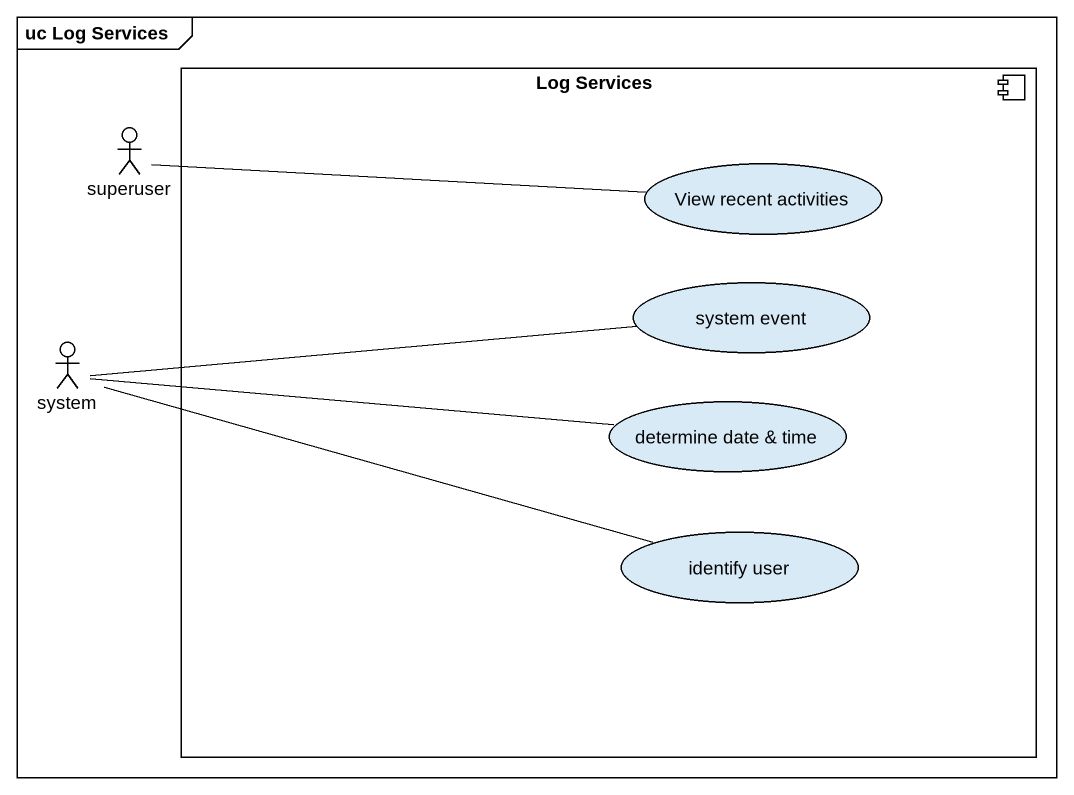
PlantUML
@startuml
mainframe uc Log Services
component "Log Services" as Log_Services {
  usecase "View recent activities" as View_recent_activities
  usecase "system event" as system_event
  usecase "determine date & time" as determine_date_time
  usecase "identify user" as identify_user
}
actor superuser
actor system
superuser -right- View_recent_activities
system -right- system_event
system -right- determine_date_time
system -right- identify_user
@enduml
